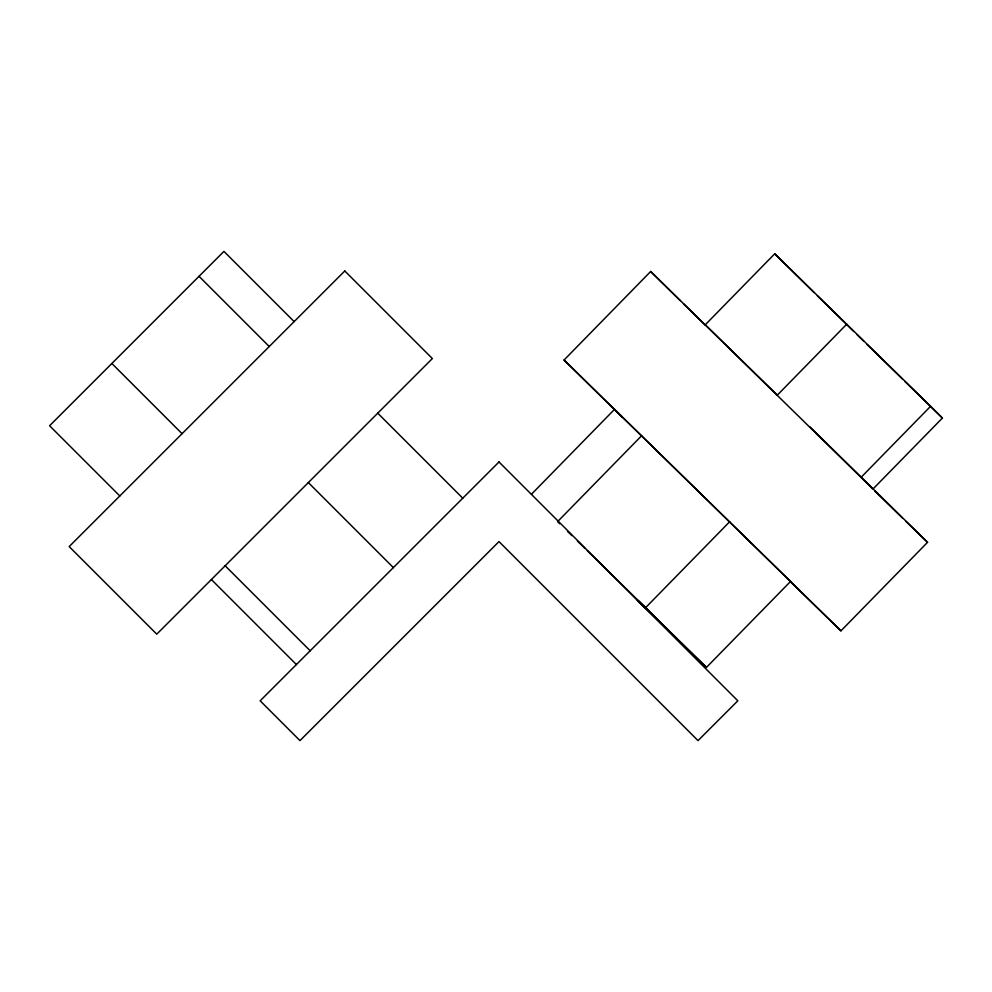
<?xml version="1.0" encoding="UTF-8"?>
<svg xmlns="http://www.w3.org/2000/svg" width="992" height="992" viewBox="0 0 992 992"><rect width="100%" height="100%" fill="white"/><g stroke="black" fill="none" stroke-linecap="round" stroke-linejoin="round"><path stroke-width="1.49" d="M621.947 416.938L564.051 360.022L650.665 271.498L872.96 489.031L942.4 418.054L930.62 406.274L774.715 253.803L705.275 324.781L777.331 395.126L846.771 324.148M531.489 494.227L614.494 409.386L790.512 581.486L706.428 667.43L637.472 600.234M641.65 435.711L557.566 521.656L559.761 523.813M706.428 667.43L645.569 607.699L729.653 521.755M861.168 477.251L930.62 406.274M790.55 581.87L840.956 630.838L927.557 542.314L810.055 427.006M927.557 542.314L905.659 521.147M564.051 360.022L840.956 630.838M651.967 445.991L660.399 454.162M902.336 517.911L874.969 491.214M902.497 379.093L867.033 344.472M904.704 381.263L942.4 418.054M637.41 600.086L667.442 629.337L658.142 620.174M814.085 292.603L774.715 253.803M817.383 295.839L853.79 331.502M857.1 334.75L863.722 341.236M705.337 325.264L683.488 303.825M638.203 600.606L649.227 611.419M567.461 531.34L571.863 535.643M577.369 541.012L585.069 548.551M587.264 550.696L645.569 607.699M680.202 300.601L650.665 271.498M614.494 409.386L622.108 416.851M745.959 537.875L751.155 542.996M294.165 321.619L223.944 251.398L49.6 425.742L119.821 495.963M377.741 413.18L462.768 498.207M199.032 276.309L269.254 346.53M308.338 482.583L393.365 567.61M111.86 363.481L182.082 433.702M225.159 565.762L310.186 650.789M211.383 579.539L296.41 664.566M344.794 270.977L69.18 546.592L156.761 634.161L432.363 358.558L344.794 270.977M499.001 461.962L260.164 700.798L299.968 740.602L499.001 541.582L698.021 740.602L737.837 700.798L499.001 461.962"/></g></svg>
